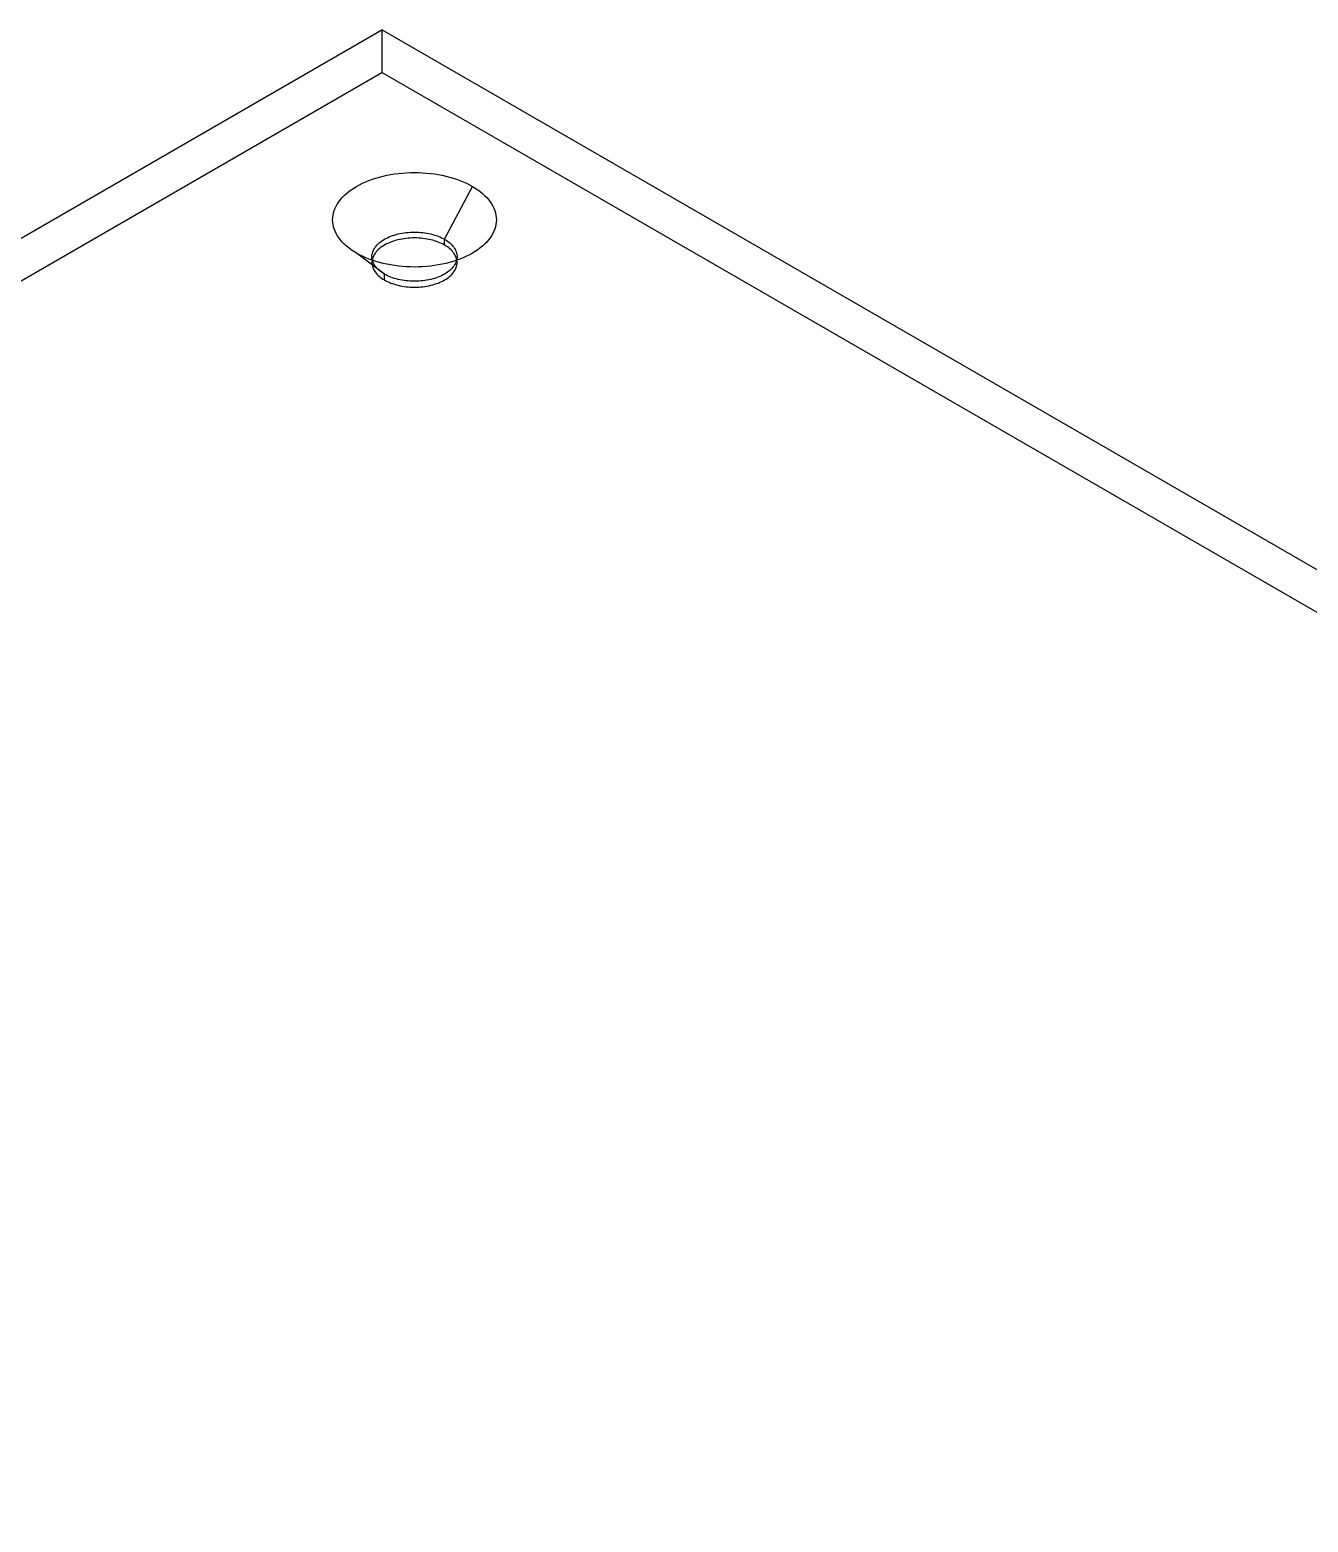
# Model space of a CAD drawing. Header units: inches. Extents: x 1.4 to 100.6, y 1.4 to 64.6.
# Drawn here: x 83.814 to 85.627, y 38.844 to 40.962 of the extents above; entities that cross this region are included whole.
import ezdxf

# ---------------------------------------------------------------- set-up
doc = ezdxf.new("R2010")
doc.units = ezdxf.units.IN
doc.header["$MEASUREMENT"] = 0

msp = doc.modelspace()

# ---------------------------------------------------------------- linework, layer by layer
at = {"layer": 'OUTLINE'}
for p, q in [((82, 39.6261), (84.313, 40.9615)), ((96.9167, 33.6846), (84.313, 40.9615)), ((84.313, 40.9615), (84.313, 40.9008)), ((82, 39.5654), (84.313, 40.9008)), ((96.9167, 33.6239), (84.313, 40.9008)), ((84.2771, 40.7394), (84.2813, 40.7417)), ((84.2813, 40.7417), (84.2856, 40.7439)), ((84.2856, 40.7439), (84.2901, 40.7459)), ((84.2901, 40.7459), (84.2947, 40.7478)), ((84.2947, 40.7478), (84.2995, 40.7495)), ((84.2995, 40.7495), (84.3045, 40.7512)), ((84.3045, 40.7512), (84.3096, 40.7526)), ((84.3096, 40.7526), (84.3148, 40.754)), ((84.3148, 40.754), (84.3201, 40.7552)), ((84.3201, 40.7552), (84.3255, 40.7562)), ((84.3255, 40.7562), (84.331, 40.7571)), ((84.331, 40.7571), (84.3366, 40.7578)), ((84.3366, 40.7578), (84.3422, 40.7584)), ((84.3422, 40.7584), (84.3479, 40.7588)), ((84.3479, 40.7588), (84.3535, 40.759)), ((84.3535, 40.759), (84.3592, 40.7591)), ((84.3592, 40.7591), (84.3649, 40.759)), ((84.3649, 40.759), (84.3706, 40.7588)), ((84.3706, 40.7588), (84.3763, 40.7584)), ((84.3763, 40.7584), (84.3819, 40.7578)), ((84.3819, 40.7578), (84.3875, 40.7571)), ((84.3875, 40.7571), (84.393, 40.7562)), ((84.393, 40.7562), (84.3984, 40.7552)), ((84.3984, 40.7552), (84.4037, 40.754)), ((84.4037, 40.754), (84.4089, 40.7526)), ((84.4089, 40.7526), (84.414, 40.7512)), ((84.414, 40.7512), (84.4189, 40.7495)), ((84.4189, 40.7495), (84.4238, 40.7478)), ((84.4238, 40.7478), (84.4284, 40.7459)), ((84.4284, 40.7459), (84.4329, 40.7439)), ((84.4329, 40.7439), (84.4372, 40.7417)), ((84.4372, 40.7417), (84.4414, 40.7394)), ((84.252, 40.7177), (84.2543, 40.7207)), ((84.2543, 40.7207), (84.2568, 40.7236)), ((84.2568, 40.7236), (84.2596, 40.7265)), ((84.2596, 40.7265), (84.2627, 40.7293)), ((84.2627, 40.7293), (84.266, 40.732)), ((84.266, 40.732), (84.2695, 40.7346)), ((84.2695, 40.7346), (84.2732, 40.7371)), ((84.2732, 40.7371), (84.2771, 40.7394)), ((84.402, 40.6643), (84.4414, 40.7394)), ((84.4414, 40.7394), (84.4453, 40.7371)), ((84.4453, 40.7371), (84.449, 40.7346)), ((84.449, 40.7346), (84.4525, 40.732)), ((84.4525, 40.732), (84.4558, 40.7293)), ((84.4558, 40.7293), (84.4588, 40.7265)), ((84.4588, 40.7265), (84.4617, 40.7236)), ((84.4617, 40.7236), (84.4642, 40.7207)), ((84.4642, 40.7207), (84.4665, 40.7177)), ((84.2437, 40.6986), (84.2444, 40.7019)), ((84.2444, 40.7019), (84.2454, 40.7051)), ((84.2454, 40.7051), (84.2466, 40.7083)), ((84.2466, 40.7083), (84.2481, 40.7115)), ((84.2481, 40.7115), (84.2499, 40.7146)), ((84.2499, 40.7146), (84.252, 40.7177)), ((84.4665, 40.7177), (84.4686, 40.7146)), ((84.4686, 40.7146), (84.4704, 40.7115)), ((84.4704, 40.7115), (84.4719, 40.7083)), ((84.4719, 40.7083), (84.4731, 40.7051)), ((84.4731, 40.7051), (84.4741, 40.7019)), ((84.4741, 40.7019), (84.4748, 40.6986)), ((84.2431, 40.692), (84.2433, 40.6953)), ((84.2433, 40.6887), (84.2431, 40.692)), ((84.2433, 40.6953), (84.2437, 40.6986)), ((84.2437, 40.6855), (84.2433, 40.6887)), ((84.2444, 40.6822), (84.2437, 40.6855)), ((84.2454, 40.679), (84.2444, 40.6822)), ((84.2466, 40.6757), (84.2454, 40.679)), ((84.4731, 40.679), (84.4719, 40.6757)), ((84.4741, 40.6822), (84.4731, 40.679)), ((84.4748, 40.6855), (84.4741, 40.6822)), ((84.4748, 40.6986), (84.4752, 40.6953)), ((84.4752, 40.6887), (84.4748, 40.6855)), ((84.4752, 40.6953), (84.4754, 40.692)), ((84.4754, 40.692), (84.4752, 40.6887)), ((84.2481, 40.6726), (84.2466, 40.6757)), ((84.2499, 40.6694), (84.2481, 40.6726)), ((84.252, 40.6664), (84.2499, 40.6694)), ((84.2543, 40.6634), (84.252, 40.6664)), ((84.2568, 40.6604), (84.2543, 40.6634)), ((84.2596, 40.6576), (84.2568, 40.6604)), ((84.2627, 40.6548), (84.2596, 40.6576)), ((84.306, 40.6561), (84.3074, 40.6576)), ((84.3074, 40.6576), (84.309, 40.6591)), ((84.309, 40.6591), (84.3107, 40.6605)), ((84.3107, 40.6605), (84.3126, 40.6618)), ((84.3126, 40.6618), (84.3145, 40.6631)), ((84.3145, 40.6631), (84.3165, 40.6643)), ((84.3165, 40.6643), (84.3187, 40.6655)), ((84.3187, 40.6572), (84.3165, 40.656)), ((84.3187, 40.6655), (84.3209, 40.6666)), ((84.3209, 40.6583), (84.3187, 40.6572)), ((84.3209, 40.6666), (84.3233, 40.6677)), ((84.3233, 40.6593), (84.3209, 40.6583)), ((84.3233, 40.6677), (84.3257, 40.6687)), ((84.3257, 40.6603), (84.3233, 40.6593)), ((84.3257, 40.6687), (84.3282, 40.6696)), ((84.3282, 40.6612), (84.3257, 40.6603)), ((84.3282, 40.6696), (84.3308, 40.6704)), ((84.3308, 40.6621), (84.3282, 40.6612)), ((84.3308, 40.6704), (84.3334, 40.6712)), ((84.3334, 40.6629), (84.3308, 40.6621)), ((84.3334, 40.6712), (84.3361, 40.6719)), ((84.3361, 40.6635), (84.3334, 40.6629)), ((84.3361, 40.6719), (84.3389, 40.6725)), ((84.3389, 40.6642), (84.3361, 40.6635)), ((84.3389, 40.6725), (84.3417, 40.6731)), ((84.3417, 40.6647), (84.3389, 40.6642)), ((84.3417, 40.6731), (84.3446, 40.6735)), ((84.3446, 40.6652), (84.3417, 40.6647)), ((84.3446, 40.6735), (84.3475, 40.6739)), ((84.3475, 40.6655), (84.3446, 40.6652)), ((84.3475, 40.6739), (84.3504, 40.6742)), ((84.3504, 40.6658), (84.3475, 40.6655)), ((84.3504, 40.6742), (84.3533, 40.6744)), ((84.3533, 40.666), (84.3504, 40.6658)), ((84.3533, 40.6744), (84.3563, 40.6745)), ((84.3563, 40.6662), (84.3533, 40.666)), ((84.3563, 40.6745), (84.3592, 40.6746)), ((84.3592, 40.6662), (84.3563, 40.6662)), ((84.3592, 40.6746), (84.3622, 40.6745)), ((84.3622, 40.6662), (84.3592, 40.6662)), ((84.3622, 40.6745), (84.3652, 40.6744)), ((84.3652, 40.666), (84.3622, 40.6662)), ((84.3652, 40.6744), (84.3681, 40.6742)), ((84.3681, 40.6658), (84.3652, 40.666)), ((84.3681, 40.6742), (84.371, 40.6739)), ((84.371, 40.6655), (84.3681, 40.6658)), ((84.371, 40.6739), (84.3739, 40.6735)), ((84.3739, 40.6652), (84.371, 40.6655)), ((84.3739, 40.6735), (84.3768, 40.6731)), ((84.3768, 40.6647), (84.3739, 40.6652)), ((84.3768, 40.6731), (84.3796, 40.6725)), ((84.3796, 40.6642), (84.3768, 40.6647)), ((84.3796, 40.6725), (84.3824, 40.6719)), ((84.3824, 40.6635), (84.3796, 40.6642)), ((84.3824, 40.6719), (84.3851, 40.6712)), ((84.3851, 40.6629), (84.3824, 40.6635)), ((84.3851, 40.6712), (84.3877, 40.6704)), ((84.3877, 40.6621), (84.3851, 40.6629)), ((84.3877, 40.6704), (84.3903, 40.6696)), ((84.3903, 40.6612), (84.3877, 40.6621)), ((84.3903, 40.6696), (84.3928, 40.6687)), ((84.3928, 40.6603), (84.3903, 40.6612)), ((84.3928, 40.6687), (84.3952, 40.6677)), ((84.3952, 40.6593), (84.3928, 40.6603)), ((84.3952, 40.6677), (84.3976, 40.6666)), ((84.3976, 40.6583), (84.3952, 40.6593)), ((84.3976, 40.6666), (84.3998, 40.6655)), ((84.3998, 40.6572), (84.3976, 40.6583)), ((84.3998, 40.6655), (84.402, 40.6643)), ((84.402, 40.656), (84.3998, 40.6572)), ((84.402, 40.656), (84.402, 40.6643)), ((84.402, 40.6643), (84.404, 40.6631)), ((84.404, 40.6631), (84.4059, 40.6618)), ((84.4059, 40.6618), (84.4078, 40.6605)), ((84.4078, 40.6605), (84.4095, 40.6591)), ((84.4095, 40.6591), (84.4111, 40.6576)), ((84.4111, 40.6576), (84.4125, 40.6561)), ((84.4588, 40.6576), (84.4558, 40.6548)), ((84.4617, 40.6604), (84.4588, 40.6576)), ((84.4642, 40.6634), (84.4617, 40.6604)), ((84.4665, 40.6664), (84.4642, 40.6634)), ((84.4686, 40.6694), (84.4665, 40.6664)), ((84.4704, 40.6726), (84.4686, 40.6694)), ((84.4719, 40.6757), (84.4704, 40.6726)), ((84.266, 40.6521), (84.2627, 40.6548)), ((84.2695, 40.6495), (84.266, 40.6521)), ((84.2732, 40.647), (84.2695, 40.6495)), ((84.2771, 40.6446), (84.2732, 40.647)), ((84.3165, 40.615), (84.2771, 40.6446)), ((84.2813, 40.6424), (84.2771, 40.6446)), ((84.2856, 40.6402), (84.2813, 40.6424)), ((84.2901, 40.6382), (84.2856, 40.6402)), ((84.2947, 40.6363), (84.2901, 40.6382)), ((84.2995, 40.6345), (84.2947, 40.6363)), ((84.2989, 40.6414), (84.2991, 40.6431)), ((84.2989, 40.6397), (84.2989, 40.6414)), ((84.2989, 40.638), (84.2989, 40.6397)), ((84.2991, 40.6363), (84.2989, 40.638)), ((84.2991, 40.6431), (84.2995, 40.6448)), ((84.2995, 40.6364), (84.2991, 40.6347)), ((84.2995, 40.6346), (84.2991, 40.6363)), ((84.2995, 40.6448), (84.3, 40.6465)), ((84.3, 40.6381), (84.2995, 40.6364)), ((84.3, 40.6465), (84.3007, 40.6482)), ((84.3007, 40.6398), (84.3, 40.6381)), ((84.3007, 40.6482), (84.3015, 40.6498)), ((84.3015, 40.6415), (84.3007, 40.6398)), ((84.3015, 40.6498), (84.3024, 40.6514)), ((84.3024, 40.6431), (84.3015, 40.6415)), ((84.3024, 40.6514), (84.3034, 40.653)), ((84.3034, 40.6447), (84.3024, 40.6431)), ((84.3034, 40.653), (84.3047, 40.6546)), ((84.3047, 40.6462), (84.3034, 40.6447)), ((84.3047, 40.6546), (84.306, 40.6561)), ((84.306, 40.6478), (84.3047, 40.6462)), ((84.3074, 40.6493), (84.306, 40.6478)), ((84.309, 40.6507), (84.3074, 40.6493)), ((84.3107, 40.6521), (84.309, 40.6507)), ((84.3126, 40.6535), (84.3107, 40.6521)), ((84.3145, 40.6547), (84.3126, 40.6535)), ((84.3165, 40.656), (84.3145, 40.6547)), ((84.404, 40.6547), (84.402, 40.656)), ((84.4059, 40.6535), (84.404, 40.6547)), ((84.4078, 40.6521), (84.4059, 40.6535)), ((84.4095, 40.6507), (84.4078, 40.6521)), ((84.4111, 40.6493), (84.4095, 40.6507)), ((84.4125, 40.6478), (84.4111, 40.6493)), ((84.4125, 40.6561), (84.4138, 40.6546)), ((84.4138, 40.6462), (84.4125, 40.6478)), ((84.4138, 40.6546), (84.415, 40.653)), ((84.415, 40.6447), (84.4138, 40.6462)), ((84.415, 40.653), (84.4161, 40.6514)), ((84.4161, 40.6431), (84.415, 40.6447)), ((84.4161, 40.6514), (84.417, 40.6498)), ((84.417, 40.6415), (84.4161, 40.6431)), ((84.417, 40.6498), (84.4178, 40.6482)), ((84.4178, 40.6398), (84.417, 40.6415)), ((84.4178, 40.6482), (84.4185, 40.6465)), ((84.4185, 40.6381), (84.4178, 40.6398)), ((84.4185, 40.6465), (84.419, 40.6448)), ((84.419, 40.6364), (84.4185, 40.6381)), ((84.4238, 40.6363), (84.4189, 40.6345)), ((84.419, 40.6448), (84.4194, 40.6431)), ((84.4194, 40.6347), (84.419, 40.6364)), ((84.4194, 40.6363), (84.419, 40.6346)), ((84.4194, 40.6431), (84.4196, 40.6414)), ((84.4196, 40.638), (84.4194, 40.6363)), ((84.4196, 40.6414), (84.4196, 40.6397)), ((84.4196, 40.6397), (84.4196, 40.638)), ((84.4284, 40.6382), (84.4238, 40.6363)), ((84.4329, 40.6402), (84.4284, 40.6382)), ((84.4372, 40.6424), (84.4329, 40.6402)), ((84.4414, 40.6446), (84.4372, 40.6424)), ((84.4453, 40.647), (84.4414, 40.6446)), ((84.449, 40.6495), (84.4453, 40.647)), ((84.4525, 40.6521), (84.449, 40.6495)), ((84.4558, 40.6548), (84.4525, 40.6521)), ((84.2991, 40.6347), (84.2989, 40.633)), ((84.2989, 40.633), (84.2989, 40.6313)), ((84.2989, 40.6313), (84.2989, 40.6296)), ((84.2989, 40.6296), (84.2991, 40.6279)), ((84.2991, 40.6279), (84.2995, 40.6262)), ((84.3, 40.6329), (84.2995, 40.6346)), ((84.3045, 40.6329), (84.2995, 40.6345)), ((84.2995, 40.6262), (84.3, 40.6245)), ((84.3007, 40.6312), (84.3, 40.6329)), ((84.3, 40.6245), (84.3007, 40.6229)), ((84.3015, 40.6296), (84.3007, 40.6312)), ((84.3007, 40.6229), (84.3015, 40.6212)), ((84.3024, 40.6279), (84.3015, 40.6296)), ((84.3015, 40.6212), (84.3024, 40.6196)), ((84.3034, 40.6263), (84.3024, 40.6279)), ((84.3024, 40.6196), (84.3034, 40.618)), ((84.3047, 40.6248), (84.3034, 40.6263)), ((84.3034, 40.618), (84.3047, 40.6164)), ((84.3096, 40.6314), (84.3045, 40.6329)), ((84.306, 40.6232), (84.3047, 40.6248)), ((84.3047, 40.6164), (84.306, 40.6149)), ((84.3074, 40.6218), (84.306, 40.6232)), ((84.306, 40.6149), (84.3074, 40.6134)), ((84.309, 40.6203), (84.3074, 40.6218)), ((84.3107, 40.6189), (84.309, 40.6203)), ((84.3148, 40.6301), (84.3096, 40.6314)), ((84.3126, 40.6176), (84.3107, 40.6189)), ((84.3145, 40.6163), (84.3126, 40.6176)), ((84.3165, 40.615), (84.3145, 40.6163)), ((84.3201, 40.6289), (84.3148, 40.6301)), ((84.3165, 40.6067), (84.3165, 40.615)), ((84.3187, 40.6138), (84.3165, 40.615)), ((84.3255, 40.6279), (84.3201, 40.6289)), ((84.331, 40.627), (84.3255, 40.6279)), ((84.3366, 40.6263), (84.331, 40.627)), ((84.3422, 40.6257), (84.3366, 40.6263)), ((84.3479, 40.6253), (84.3422, 40.6257)), ((84.3535, 40.6251), (84.3479, 40.6253)), ((84.3592, 40.625), (84.3535, 40.6251)), ((84.3649, 40.6251), (84.3592, 40.625)), ((84.3706, 40.6253), (84.3649, 40.6251)), ((84.3763, 40.6257), (84.3706, 40.6253)), ((84.3819, 40.6263), (84.3763, 40.6257)), ((84.3875, 40.627), (84.3819, 40.6263)), ((84.393, 40.6279), (84.3875, 40.627)), ((84.3984, 40.6289), (84.393, 40.6279)), ((84.4037, 40.6301), (84.3984, 40.6289)), ((84.402, 40.615), (84.3998, 40.6138)), ((84.404, 40.6163), (84.402, 40.615)), ((84.4089, 40.6314), (84.4037, 40.6301)), ((84.4059, 40.6176), (84.404, 40.6163)), ((84.4078, 40.6189), (84.4059, 40.6176)), ((84.4095, 40.6203), (84.4078, 40.6189)), ((84.414, 40.6329), (84.4089, 40.6314)), ((84.4111, 40.6218), (84.4095, 40.6203)), ((84.4125, 40.6232), (84.4111, 40.6218)), ((84.4111, 40.6134), (84.4125, 40.6149)), ((84.4138, 40.6248), (84.4125, 40.6232)), ((84.4125, 40.6149), (84.4138, 40.6164)), ((84.415, 40.6263), (84.4138, 40.6248)), ((84.4138, 40.6164), (84.415, 40.618)), ((84.4189, 40.6345), (84.414, 40.6329)), ((84.4161, 40.6279), (84.415, 40.6263)), ((84.415, 40.618), (84.4161, 40.6196)), ((84.417, 40.6296), (84.4161, 40.6279)), ((84.4161, 40.6196), (84.417, 40.6212)), ((84.4178, 40.6312), (84.417, 40.6296)), ((84.417, 40.6212), (84.4178, 40.6229)), ((84.4185, 40.6329), (84.4178, 40.6312)), ((84.4178, 40.6229), (84.4185, 40.6245)), ((84.419, 40.6346), (84.4185, 40.6329)), ((84.4185, 40.6245), (84.419, 40.6262)), ((84.419, 40.6262), (84.4194, 40.6279)), ((84.4196, 40.633), (84.4194, 40.6347)), ((84.4194, 40.6279), (84.4196, 40.6296)), ((84.4196, 40.6313), (84.4196, 40.633)), ((84.4196, 40.6296), (84.4196, 40.6313)), ((84.3074, 40.6134), (84.309, 40.612)), ((84.309, 40.612), (84.3107, 40.6106)), ((84.3107, 40.6106), (84.3126, 40.6092)), ((84.3126, 40.6092), (84.3145, 40.6079)), ((84.3145, 40.6079), (84.3165, 40.6067)), ((84.3165, 40.6067), (84.3187, 40.6055)), ((84.3209, 40.6127), (84.3187, 40.6138)), ((84.3187, 40.6055), (84.3209, 40.6044)), ((84.3233, 40.6117), (84.3209, 40.6127)), ((84.3209, 40.6044), (84.3233, 40.6033)), ((84.3257, 40.6107), (84.3233, 40.6117)), ((84.3233, 40.6033), (84.3257, 40.6023)), ((84.3282, 40.6098), (84.3257, 40.6107)), ((84.3257, 40.6023), (84.3282, 40.6014)), ((84.3308, 40.6089), (84.3282, 40.6098)), ((84.3282, 40.6014), (84.3308, 40.6006)), ((84.3334, 40.6082), (84.3308, 40.6089)), ((84.3308, 40.6006), (84.3334, 40.5998)), ((84.3361, 40.6075), (84.3334, 40.6082)), ((84.3334, 40.5998), (84.3361, 40.5991)), ((84.3389, 40.6069), (84.3361, 40.6075)), ((84.3361, 40.5991), (84.3389, 40.5985)), ((84.3417, 40.6063), (84.3389, 40.6069)), ((84.3389, 40.5985), (84.3417, 40.598)), ((84.3446, 40.6059), (84.3417, 40.6063)), ((84.3417, 40.598), (84.3446, 40.5975)), ((84.3475, 40.6055), (84.3446, 40.6059)), ((84.3446, 40.5975), (84.3475, 40.5971)), ((84.3504, 40.6052), (84.3475, 40.6055)), ((84.3475, 40.5971), (84.3504, 40.5968)), ((84.3533, 40.605), (84.3504, 40.6052)), ((84.3504, 40.5968), (84.3533, 40.5966)), ((84.3563, 40.6049), (84.3533, 40.605)), ((84.3533, 40.5966), (84.3563, 40.5965)), ((84.3592, 40.6048), (84.3563, 40.6049)), ((84.3563, 40.5965), (84.3592, 40.5965)), ((84.3622, 40.6049), (84.3592, 40.6048)), ((84.3592, 40.5965), (84.3622, 40.5965)), ((84.3652, 40.605), (84.3622, 40.6049)), ((84.3622, 40.5965), (84.3652, 40.5966)), ((84.3681, 40.6052), (84.3652, 40.605)), ((84.3652, 40.5966), (84.3681, 40.5968)), ((84.371, 40.6055), (84.3681, 40.6052)), ((84.3681, 40.5968), (84.371, 40.5971)), ((84.3739, 40.6059), (84.371, 40.6055)), ((84.371, 40.5971), (84.3739, 40.5975)), ((84.3768, 40.6063), (84.3739, 40.6059)), ((84.3739, 40.5975), (84.3768, 40.598)), ((84.3796, 40.6069), (84.3768, 40.6063)), ((84.3768, 40.598), (84.3796, 40.5985)), ((84.3824, 40.6075), (84.3796, 40.6069)), ((84.3796, 40.5985), (84.3824, 40.5991)), ((84.3851, 40.6082), (84.3824, 40.6075)), ((84.3824, 40.5991), (84.3851, 40.5998)), ((84.3877, 40.6089), (84.3851, 40.6082)), ((84.3851, 40.5998), (84.3877, 40.6006)), ((84.3903, 40.6098), (84.3877, 40.6089)), ((84.3877, 40.6006), (84.3903, 40.6014)), ((84.3928, 40.6107), (84.3903, 40.6098)), ((84.3903, 40.6014), (84.3928, 40.6023)), ((84.3952, 40.6117), (84.3928, 40.6107)), ((84.3928, 40.6023), (84.3952, 40.6033)), ((84.3976, 40.6127), (84.3952, 40.6117)), ((84.3952, 40.6033), (84.3976, 40.6044)), ((84.3998, 40.6138), (84.3976, 40.6127)), ((84.3976, 40.6044), (84.3998, 40.6055)), ((84.3998, 40.6055), (84.402, 40.6067)), ((84.402, 40.6067), (84.404, 40.6079)), ((84.404, 40.6079), (84.4059, 40.6092)), ((84.4059, 40.6092), (84.4078, 40.6106)), ((84.4078, 40.6106), (84.4095, 40.612)), ((84.4095, 40.612), (84.4111, 40.6134))]:
    msp.add_line(p, q, dxfattribs=at)

doc.saveas('drawing.dxf')
